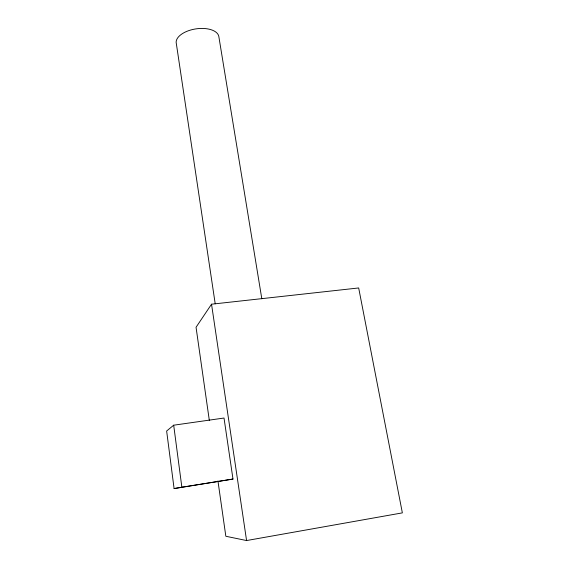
<?xml version="1.0" encoding="UTF-8"?>
<svg xmlns="http://www.w3.org/2000/svg" width="569" height="569" viewBox="0 0 569 569"><rect width="100%" height="100%" fill="white"/><g stroke="black" fill="none" stroke-linecap="round" stroke-linejoin="round"><path stroke-width="0.85" d="M217.948 480.94L225.836 536.261L246.576 540.55L402.361 512.875L358.676 287.957L211.533 304.202L196.049 327.267L209.314 420.349M173.687 425.199L166.639 431.01L174.093 488.565L232.984 479.055L224.015 418.03L173.687 425.199L181.86 487.22L174.093 488.565M181.86 487.22L232.984 479.055M261.811 298.753L218.816 36.43A21.565 11.11 -8.6 0 0 194.918 29.047A21.565 11.11 -8.6 0 0 176.376 43.863L215.21 303.789M211.533 304.202L246.576 540.55"/></g></svg>
